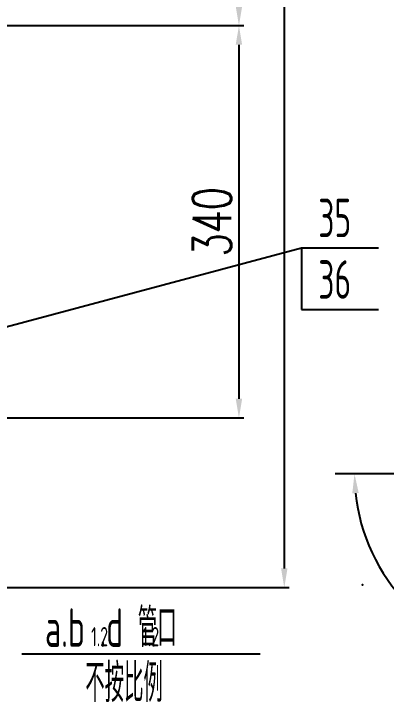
# Model space of a CAD drawing. Extents: x 174 to 768, y -773 to 68.
# Drawn here: x 463.6 to 512.1, y -415.3 to -325.8 of the extents above; entities that cross this region are included whole.
import ezdxf

# ---------------------------------------------------------------- set-up
doc = ezdxf.new("R2010")
doc.units = 0
doc.header["$MEASUREMENT"] = 0
doc.layers.get('DEFPOINTS').update_dxf_attribs({"linetype": 'CONTINUOUS', "lineweight": 30})
doc.layers.add('DIM', color=7, linetype='CONTINUOUS')
doc.styles.add('HZ5', font='romans.shx', dxfattribs={"width": 0.7, "height": 5, "bigfont": 'hztxt.shx'})
doc.styles.add('J_BigFont', font='gbenor.shx', dxfattribs={"bigfont": 'gbcbig.shx'})
doc.dimstyles.new('机械制图iso', dxfattribs={"dimscale": 0, "dimtxt": 0.18, "dimasz": 2.5, "dimexe": 0.625, "dimexo": 0.625, "dimgap": 1, "dimtad": 1, "dimdec": 4, "dimzin": 0, "dimdsep": 46, "dimtxsty": 'HZ5', "dimcen": 0, "dimadec": 0, "dimazin": 0, "dimtfac": 1, "dimtdec": 4, "dimtmove": 0, "dimatfit": 2, "dimfxl": 0, "dimtolj": 1, "dimtzin": 0, "dimarcsym": 0})

# ---------------------------------------------------------------- blocks, each defined once
blk = doc.blocks.new('*D34')
at = {"layer": 'DEFPOINTS', "color": 0}
for p in [(440.413, -327.34), (348.313, -378.34), (492.811, -378.34)]:
    blk.add_point(p, dxfattribs=at)
at = {"layer": 'DIM', "color": 0, "lineweight": -2}
for p, q in [((441.038, -327.34), (493.436, -327.34)), ((492.811, -329.84), (492.811, -375.84)), ((348.938, -378.34), (493.436, -378.34))]:
    blk.add_line(p, q, dxfattribs=at)
at = {"layer": 'DIM', "color": 0}
for points in [[(492.394, -329.84), (493.228, -329.84), (492.811, -327.34)], [(492.394, -375.84), (493.228, -375.84), (492.811, -378.34)]]:
    blk.add_solid(points, dxfattribs=at)
at = {"layer": 'DIM', "color": 0, "insert": (489.311, -352.84), "char_height": 5, "attachment_point": 5, "rotation": 90, "style": 'HZ5'}
blk.add_mtext('\\A1;340', dxfattribs=at)
blk = doc.blocks.new('*D55')
at = {"layer": 'DEFPOINTS', "color": 0}
for p in [(440.413, -207.34), (440.413, -327.34), (492.811, -327.34)]:
    blk.add_point(p, dxfattribs=at)
at = {"layer": 'DIM', "color": 0, "lineweight": -2}
for p, q in [((441.038, -207.34), (493.436, -207.34)), ((492.811, -209.84), (492.811, -324.84)), ((441.038, -327.34), (493.436, -327.34))]:
    blk.add_line(p, q, dxfattribs=at)
at = {"layer": 'DIM', "color": 0}
for points in [[(492.394, -209.84), (493.228, -209.84), (492.811, -207.34)], [(492.394, -324.84), (493.228, -324.84), (492.811, -327.34)]]:
    blk.add_solid(points, dxfattribs=at)
at = {"layer": 'DIM', "color": 0, "insert": (489.311, -267.34), "char_height": 5, "attachment_point": 5, "rotation": 90, "style": 'HZ5'}
blk.add_mtext('\\A1;800', dxfattribs=at)
blk = doc.blocks.new('*D64')
at = {"layer": 'DEFPOINTS', "color": 0}
for p in [(359.046, 49.37), (318.446, -400.395), (498.697, -400.395)]:
    blk.add_point(p, dxfattribs=at)
at = {"layer": 'DIM', "color": 0, "lineweight": -2}
for p, q in [((359.671, 49.37), (499.322, 49.37)), ((498.697, 46.87), (498.697, -397.895)), ((319.071, -400.395), (499.322, -400.395))]:
    blk.add_line(p, q, dxfattribs=at)
at = {"layer": 'DIM', "color": 0}
for points in [[(498.28, 46.87), (499.114, 46.87), (498.697, 49.37)], [(498.28, -397.895), (499.114, -397.895), (498.697, -400.395)]]:
    blk.add_solid(points, dxfattribs=at)
at = {"layer": 'DIM', "color": 0, "insert": (495.197, -175.512), "char_height": 5, "attachment_point": 5, "rotation": 90, "style": 'HZ5'}
blk.add_mtext('\\A1;~3085', dxfattribs=at)

msp = doc.modelspace()

# ---------------------------------------------------------------- linework, layer by layer
at = {"layer": 'DIM'}
for p, q in [((409.10597, -380.83771), (500.93729, -356.23158)), ((500.93729, -356.23158), (500.93729, -364.23158)), ((500.93729, -356.23158), (510.93729, -356.23158)), ((500.93729, -364.23158), (510.93729, -364.23158)), ((521.80091, -385.60982), (505.31752, -385.60982)), ((495.54948, -409.05419), (464.61825, -409.05419))]:
    msp.add_line(p, q, dxfattribs=at)
msp.add_arc((532.06294, -385.60982), 24.24542, 185.9105177, 224.0894823, dxfattribs=at)
msp.add_point((508.83609, -400.04035), dxfattribs=at)
msp.add_solid([(507.5303, -388.12797), (508.36253, -388.08501), (507.81752, -385.60982)], dxfattribs=at)

# ---------------------------------------------------------------- texts
at = {"layer": 'DIM', "style": 'J_BigFont', "width": 0.7}
for s, height, p in [('35', 5, (503.11351, -354.84125)), ('36', 5, (503.11351, -362.84125)), ('a.b .d 管口', 5, (467.62834, -408.09715)), ('1.2', 2.5, (473.61643, -408.01831)), ('1.2', 2.5, (480.25251, -408.01831)), ('不按比例', 5, (472.85856, -415.28002))]:
    msp.add_text(s, height=height, dxfattribs=at).set_placement(p)

# ---------------------------------------------------------------- dimensions: what is measured, and where the dimension line sits
at = {"layer": 'DIM'}
for base, p1, p2, text, picture, middle in [((498.69715, -400.39498), (359.04617, 49.3703), (318.44567, -400.39498), '~3085', '*D64', (495.19715, -175.51234)), ((492.81112, -327.33977), (440.41283, -207.33977), (440.41283, -327.33977), '800', '*D55', (489.31112, -267.33977)), ((492.81112, -378.33977), (440.41283, -327.33977), (348.31283, -378.33977), '340', '*D34', (489.31112, -352.83977))]:
    dim = msp.add_linear_dim(base=base, p1=p1, p2=p2, angle=90, text=text, dimstyle='机械制图iso', override={"dimscale": 1}, dxfattribs=at)
    dim.commit()
    dim.dimension.update_dxf_attribs({"geometry": picture, "text_midpoint": middle})

doc.saveas('drawing.dxf')
